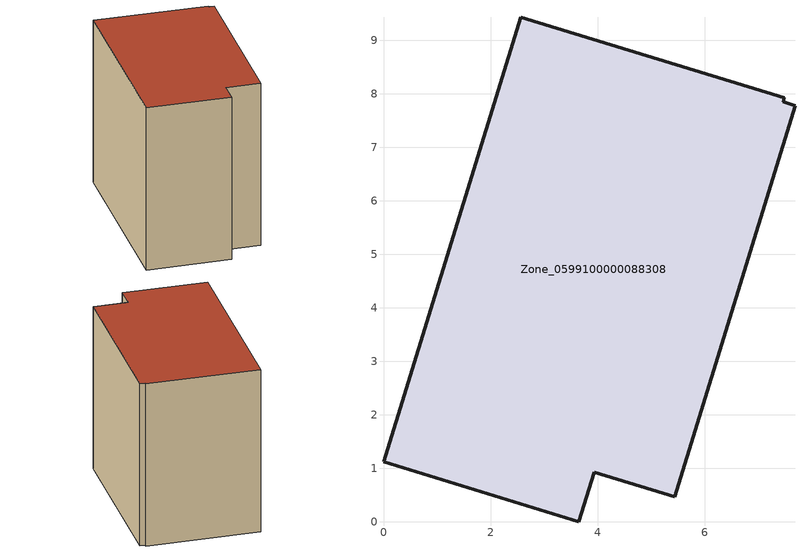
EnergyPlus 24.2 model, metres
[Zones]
Zone_0599100000088308
 floor ground (C_G): 0,1.12 2.56,9.43 7.49,7.92 7.46,7.84 7.69,7.78 5.44,0.47 3.94,0.93 3.65,0 z0
 wall outside (C_F): 2.56,9.43 0,1.12 3.65,0 3.94,0.93 5.44,0.47 7.69,7.78 7.46,7.84 7.49,7.92 2.56,9.43 z0:7.83
 roof outside (C_R): 7.49,7.92 2.56,9.43 0,1.12 3.65,0 3.94,0.93 5.44,0.47 7.69,7.78 7.46,7.84 z7.83
[BUILDING]
Pand.0599100000088308: North Axis=0; Terrain=City; Loads Convergence Tolerance Value=0.04; Temperature Convergence Tolerance Value=0.4; Solar Distribution=FullExterior; Maximum Number of Warmup Days=25; Minimum Number of Warmup Days=1
[Site:Location]
Rotterdam.The.Hague.AP_ZH_NLD Design_Conditions: Latitude=51.96; Longitude=4.45; Time Zone=1; Elevation=-4.5
[SITE:GROUNDTEMPERATURE:BUILDINGSURFACE]
18, 18, 18, 18, 18, 18, 18, 18, 18, 18, 18, 18
[MATERIAL] Thermal Absorptance=0.9; Solar Absorptance=0.7; Visible Absorptance=0.7
Name | Roughness | Thickness | Conductivity | Density | Specific Heat
G.TI.1975-1991 | MediumSmooth | 0.15 | 0.288461 | 540 | 1210
F.TI.1975-1991 | Rough | 0.3 | 0.230769 | 1920 | 840
R.TI.1975-1991 | MediumRough | 0.2 | 0.153846 | 1500 | 1000
[CONSTRUCTION]
C_G: G.TI.1975-1991
C_F: F.TI.1975-1991
C_R: R.TI.1975-1991
[ZONE]
Zone_0599100000088308: Type=1; Multiplier=1; Ceiling Height=Autocalculate; Volume=Autocalculate; Floor Area=autocalculate; Part of Total Floor Area=Yes
[ZONEINFILTRATION:DESIGNFLOWRATE]
Infil_Zone_0599100000088308: Zone or ZoneList or Space or SpaceList=Zone_0599100000088308; Schedule=AlwaysOn; Design Flow Rate Calculation Method=Flow/Area; Flow Rate per Floor Area=0.003; Constant Term Coefficient=1; Temperature Term Coefficient=0; Velocity Term Coefficient=0; Velocity Squared Term Coefficient=0
[HVACTEMPLATE:ZONE:IDEALLOADSAIRSYSTEM]
Zone_0599100000088308: Maximum Heating Supply Air Temperature=50; Minimum Cooling Supply Air Temperature=13; Maximum Heating Supply Air Humidity Ratio=0.0156; Minimum Cooling Supply Air Humidity Ratio=0.0077; Heating Limit=NoLimit; Cooling Limit=NoLimit; Dehumidification Control Type=ConstantSensibleHeatRatio; Cooling Sensible Heat Ratio=0.7; Dehumidification Setpoint=60; Humidification Control Type=None; Humidification Setpoint=30; Outdoor Air Method=None; Outdoor Air Flow Rate per Person=0.00944; Outdoor Air Flow Rate per Zone Floor Area=0; Outdoor Air Flow Rate per Zone=0; Demand Controlled Ventilation Type=None; Outdoor Air Economizer Type=NoEconomizer; Heat Recovery Type=None; Sensible Heat Recovery Effectiveness=0.7; Latent Heat Recovery Effectiveness=0.65
[ZONECONTROL:THERMOSTAT]
ThermostatControl_Zone_0599100000088308: Zone or ZoneList=Zone_0599100000088308; Control Type Schedule=DualSetpointControlType; Control 1=Thermostat_Zone_0599100000088308; Temperature Difference Between Cutout And Setpoint=0
[THERMOSTATSETPOINT:DUALSETPOINT]
Thermostat_Zone_0599100000088308: Heating Setpoint Temperature Schedule=HeatingSetpoint_Zone_0599100000088308; Cooling Setpoint Temperature Schedule=CoolingSetpoint_Zone_0599100000088308
[SCHEDULE:COMPACT]
HeatingSetpoint_Zone_0599100000088308: Through: 12/31, For: AllDays, Until: 24:00, 21
CoolingSetpoint_Zone_0599100000088308: Through: 12/31, For: AllDays, Until: 24:00, 24
DualSetpointControlType: Through: 12/31, For: AllDays, Until: 24:00, 4
AlwaysOn: Through: 12/31, For: AllDays, Until: 24:00, 1
